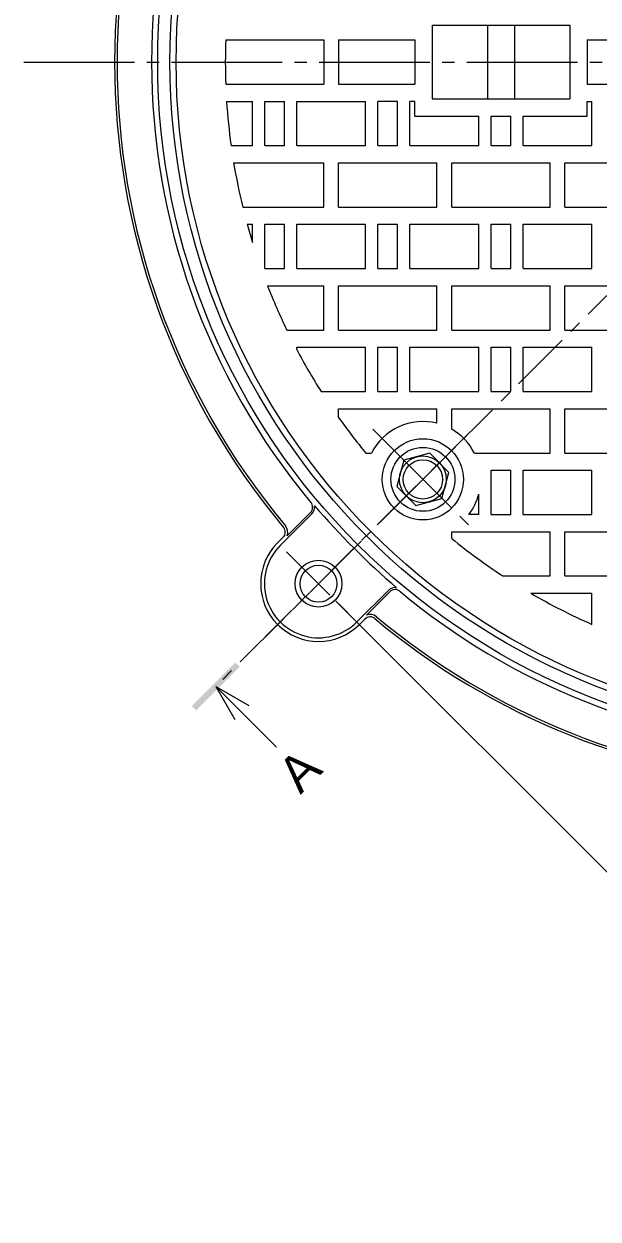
# Model space of a CAD drawing. Units: millimetres, scale not verified. Extents: x -907 to 922, y -708 to 631.
# Drawn here: x -738.9 to -505.5, y -184.6 to 301.5 of the extents above; entities that cross this region are included whole.
import ezdxf
from ezdxf.enums import TextEntityAlignment as Align

# ---------------------------------------------------------------- set-up
doc = ezdxf.new("R2010")
doc.units = ezdxf.units.MM
doc.header["$LTSCALE"] = 5
doc.linetypes.add('CHAIN1', pattern=[8, 5, -1, 1, -1])
doc.linetypes.add('CHAIN2', pattern=[12, 9, -1, 1, -1])
for name, color, linetype, lineweight in [('0-1_躯体', 2, 'Continuous', 18), ('0-2_仕上', 3, 'Continuous', 18), ('0-3_建具', 4, 'Continuous', 18), ('0-4_その他', 7, 'Continuous', 18), ('0-5_寸法', 7, 'Continuous', 18)]:
    doc.layers.add(name, color=color, linetype=linetype, lineweight=lineweight)
doc.styles.add('ＭＳ ゴシック', font='')
doc.styles.get('ＭＳ ゴシック').set_extended_font_data('MS Gothic')

msp = doc.modelspace()

# ---------------------------------------------------------------- linework, layer by layer
at = {"layer": '0-1_躯体'}
for p, q in [((-621.843, 102.232), (-634.697, 89.378)), ((-622.409, 102.797), (-631.939, 93.267)), ((-633.509, 92.687), (-635.758, 90.438)), ((-590.73, 71.119), (-603.584, 58.265)), ((-590.165, 70.553), (-599.695, 61.023)), ((-600.274, 59.453), (-602.524, 57.205))]:
    msp.add_line(p, q, dxfattribs=at)
at = {"layer": '0-1_躯体', "linetype": 'CHAIN1'}
for p, q in [((-601.653, 91.31), (-640.794, 52.168)), ((-632.157, 86.838), (-606.124, 60.805))]:
    msp.add_line(p, q, dxfattribs=at)
at = {"layer": '0-1_躯体'}
for centre, radius in [((-407.009, 285.953), 277.5), ((-407.009, 285.953), 272.5), ((-619.141, 73.822), 9.5), ((-619.141, 73.822), 7.5)]:
    msp.add_circle(centre, radius, dxfattribs=at)
for centre, radius, start, end in [((-407.009, 285.953), 295, 140.10187, 219.89813), ((-407.009, 285.953), 294, 140.10187, 219.89813), ((-407.009, 285.953), 280, 140.23071, 219.76929), ((-624.53, 104.919), 3, 315, 39.76929), ((-624.53, 104.919), 3.8, 315, 9.22804), ((-371.653, 321.309), 329.583, 220.89749, 229.10247), ((-635.63, 94.809), 4, 337.32854, 39.89813), ((-635.63, 94.809), 3, 315.00233, 39.89813), ((-619.141, 73.822), 23.5, 135, 314.99974), ((-619.141, 73.822), 22, 135, 315.00027), ((-588.043, 68.432), 3.8, 80.77182, 135), ((-588.043, 68.432), 3, 50.23066, 135), ((-407.009, 285.953), 280, 230.23066, 266.15039), ((-598.153, 57.332), 3, 50.10184, 134.99338), ((-598.153, 57.332), 4, 50.10184, 112.67194), ((-407.009, 285.953), 295, 230.10184, 266.15175), ((-407.009, 285.953), 294, 230.10184, 266.15175)]:
    msp.add_arc(centre, radius, start, end, dxfattribs=at)
at = {"layer": '0-2_仕上'}
for p, q in [((-573.009, 300.953), (-517.009, 300.953)), ((-573.009, 300.953), (-573.009, 270.953)), ((-550.509, 300.953), (-550.509, 270.953)), ((-539.509, 300.953), (-539.509, 270.953)), ((-517.009, 300.953), (-517.009, 270.953)), ((-656.847, 294.953), (-617.009, 294.953)), ((-617.009, 294.953), (-617.009, 276.953)), ((-611.009, 294.953), (-580.009, 294.953)), ((-611.009, 294.953), (-611.009, 276.953)), ((-580.009, 294.953), (-580.009, 276.953)), ((-510.009, 294.953), (-479.009, 294.953)), ((-510.009, 294.953), (-510.009, 276.953)), ((-656.847, 276.953), (-617.009, 276.953)), ((-611.009, 276.953), (-580.009, 276.953)), ((-510.009, 276.953), (-479.009, 276.953)), ((-656.496, 269.953), (-646.008, 269.953)), ((-646.008, 251.953), (-646.008, 269.953)), ((-641.008, 251.953), (-641.008, 269.953)), ((-641.008, 269.953), (-633.008, 269.953)), ((-633.008, 251.953), (-633.008, 269.953)), ((-628.008, 251.953), (-628.008, 269.953)), ((-628.008, 269.953), (-600.008, 269.953)), ((-600.008, 251.953), (-600.008, 269.953)), ((-595.008, 251.953), (-595.008, 269.953)), ((-587.008, 269.953), (-595.008, 269.953)), ((-587.008, 251.953), (-587.008, 269.953)), ((-582.008, 251.953), (-582.008, 269.953)), ((-580.009, 269.953), (-582.008, 269.953)), ((-580.009, 263.954), (-580.009, 269.953)), ((-573.009, 270.953), (-517.009, 270.953)), ((-508.008, 251.953), (-508.008, 269.953)), ((-580.009, 263.954), (-554.008, 263.954)), ((-554.008, 251.953), (-554.008, 263.954)), ((-549.008, 251.953), (-549.008, 263.954)), ((-549.008, 263.954), (-541.008, 263.954)), ((-541.008, 251.953), (-541.008, 263.954)), ((-536.009, 251.953), (-536.009, 263.954)), ((-536.009, 263.954), (-510.009, 263.954)), ((-654.686, 251.953), (-646.008, 251.953)), ((-641.008, 251.953), (-633.008, 251.953)), ((-628.008, 251.953), (-600.008, 251.953)), ((-595.008, 251.953), (-587.008, 251.953)), ((-582.008, 251.953), (-554.008, 251.953)), ((-549.008, 251.953), (-541.008, 251.953)), ((-536.009, 251.953), (-508.009, 251.953)), ((-653.624, 244.953), (-617.009, 244.953)), ((-611.009, 244.953), (-571.009, 244.953)), ((-611.009, 226.953), (-611.009, 244.953)), ((-565.009, 244.953), (-525.009, 244.953)), ((-565.009, 226.953), (-565.009, 244.953)), ((-519.009, 244.953), (-479.009, 244.953)), ((-519.009, 226.953), (-519.009, 244.953)), ((-519.009, 226.953), (-479.009, 226.953)), ((-648.139, 219.953), (-646.008, 219.953)), ((-646.008, 212.61), (-646.008, 219.953)), ((-641.008, 201.953), (-641.008, 219.953)), ((-641.008, 219.953), (-633.008, 219.953)), ((-633.008, 201.953), (-633.008, 219.953)), ((-628.008, 201.953), (-628.008, 219.953)), ((-628.008, 219.953), (-600.008, 219.953)), ((-600.008, 201.953), (-600.008, 219.953)), ((-595.008, 201.953), (-595.008, 219.953)), ((-595.008, 219.953), (-587.008, 219.953)), ((-587.008, 201.953), (-587.008, 219.953)), ((-582.008, 201.953), (-582.008, 219.953)), ((-582.008, 219.953), (-554.008, 219.953)), ((-554.008, 201.953), (-554.008, 219.953)), ((-549.008, 201.953), (-549.008, 219.953)), ((-549.008, 219.953), (-541.008, 219.953)), ((-541.008, 201.953), (-541.008, 219.953)), ((-536.009, 201.953), (-536.009, 219.953)), ((-536.009, 219.953), (-508.009, 219.953)), ((-508.009, 201.953), (-508.009, 219.953)), ((-641.008, 201.953), (-633.008, 201.953)), ((-628.008, 201.953), (-600.008, 201.953)), ((-595.008, 201.953), (-587.008, 201.953)), ((-582.008, 201.953), (-554.008, 201.953)), ((-549.008, 201.953), (-541.008, 201.953)), ((-536.009, 201.953), (-508.009, 201.953)), ((-639.858, 194.953), (-617.009, 194.953)), ((-617.009, 176.953), (-617.009, 194.953)), ((-611.009, 194.953), (-571.009, 194.953)), ((-611.009, 176.953), (-611.009, 194.953)), ((-565.009, 194.953), (-525.009, 194.953)), ((-565.009, 176.953), (-565.009, 194.953)), ((-519.009, 194.953), (-479.009, 194.953)), ((-519.009, 176.953), (-519.009, 194.953)), ((-631.995, 176.953), (-617.009, 176.953)), ((-628.008, 169.953), (-600.008, 169.953)), ((-628.008, 169.081), (-628.008, 169.953)), ((-600.008, 151.953), (-600.008, 169.953)), ((-595.008, 151.953), (-595.008, 169.953)), ((-595.008, 169.953), (-587.008, 169.953)), ((-587.008, 151.953), (-587.008, 169.953)), ((-582.008, 151.953), (-582.008, 169.953)), ((-582.008, 169.953), (-554.008, 169.953)), ((-554.008, 151.953), (-554.008, 169.953)), ((-549.008, 151.953), (-549.008, 169.953)), ((-549.008, 169.953), (-541.008, 169.953)), ((-541.008, 151.953), (-541.008, 169.953)), ((-536.009, 151.953), (-536.009, 169.953)), ((-536.009, 169.953), (-508.009, 169.953)), ((-508.009, 151.953), (-508.009, 169.953)), ((-618.063, 151.953), (-600.008, 151.953)), ((-595.008, 151.953), (-587.008, 151.953)), ((-582.008, 151.953), (-554.008, 151.953)), ((-549.008, 151.953), (-541.008, 151.953)), ((-536.009, 151.953), (-508.009, 151.953)), ((-611.009, 144.953), (-571.009, 144.953)), ((-611.009, 141.441), (-611.009, 144.953)), ((-571.009, 139.045), (-571.009, 144.953)), ((-565.009, 144.953), (-525.009, 144.953)), ((-565.009, 136.625), (-565.009, 144.953)), ((-525.009, 126.953), (-525.009, 144.953)), ((-519.009, 144.953), (-479.009, 144.953)), ((-519.009, 126.953), (-519.009, 144.953)), ((-599.93, 126.953), (-597.635, 126.953)), ((-555.794, 126.953), (-525.009, 126.953)), ((-549.008, 101.952), (-549.008, 119.953)), ((-549.008, 119.953), (-541.008, 119.953)), ((-541.008, 101.952), (-541.008, 119.953)), ((-536.009, 101.952), (-536.009, 119.953)), ((-536.009, 119.953), (-508.009, 119.953)), ((-508.009, 101.952), (-508.009, 119.953)), ((-554.008, 101.952), (-554.008, 110.19)), ((-554.008, 101.952), (-558.062, 101.952)), ((-549.008, 101.952), (-541.008, 101.952)), ((-536.009, 101.952), (-508.009, 101.952)), ((-565.009, 92.211), (-565.009, 94.952)), ((-565.009, 94.952), (-525.009, 94.952)), ((-525.009, 76.952), (-525.009, 94.952)), ((-519.009, 94.952), (-479.009, 94.952)), ((-519.009, 76.952), (-519.009, 94.952)), ((-544.189, 76.952), (-525.009, 76.952)), ((-532.88, 69.952), (-508.009, 69.952)), ((-508.009, 57.263), (-508.009, 69.952))]:
    msp.add_line(p, q, dxfattribs=at)
at = {"layer": '0-2_仕上', "linetype": 'CHAIN2'}
for p, q in [((-738.872, 285.953), (-85.073, 285.953)), ((-597.066, 136.599), (-556.612, 96.146)), ((-595.255, 97.707), (-557.728, 135.235))]:
    msp.add_line(p, q, dxfattribs=at)
at = {"layer": '0-2_仕上'}
for points in [[(-510.009, 263.953), (-510.009, 269.953), (-508.008, 269.953)], [(-649.947, 226.953), (-617.009, 226.953), (-617.009, 244.953)], [(-611.009, 226.953), (-571.009, 226.953), (-571.009, 244.953)], [(-565.009, 226.953), (-525.009, 226.953), (-525.009, 244.953)], [(-611.009, 176.953), (-571.009, 176.953), (-571.009, 194.953)], [(-565.009, 176.953), (-525.009, 176.953), (-525.009, 194.953)], [(-519.009, 176.953), (-479.009, 176.953), (-479.009, 194.953)], [(-519.009, 126.953), (-479.009, 126.953), (-479.009, 144.953)], [(-519.009, 76.952), (-479.009, 76.952), (-479.009, 94.952)]]:
    msp.add_lwpolyline(points, dxfattribs=at)
for centre, radius in [((-407.009, 285.953), 270), ((-576.714, 116.248), 16.5)]:
    msp.add_circle(centre, radius, dxfattribs=at)
for centre, radius, start, end in [((-407.009, 285.953), 250, 177.9369, 182.06307), ((-407.009, 285.953), 250, 183.66946, 187.81648), ((-407.009, 285.953), 250, 189.43919, 193.65065), ((-407.009, 285.953), 250, 195.30763, 197.06003), ((-407.009, 285.953), 250, 201.34618, 205.84908), ((-407.009, 285.953), 250, 207.87151, 212.41194), ((-407.009, 285.953), 250, 215.31355, 219.49443), ((-576.714, 116.248), 23.5, 75.9491, 152.90139), ((-576.714, 116.248), 23.5, 27.09869, 60.12541), ((-576.714, 116.248), 23.5, 322.53244, 345.06264), ((-407.009, 285.953), 250, 230.80212, 236.72057), ((-407.009, 285.953), 250, 239.76924, 246.17159)]:
    msp.add_arc(centre, radius, start, end, dxfattribs=at)
at = {"layer": '0-3_建具', "color": 2}
msp.add_lwpolyline([(-579.554, 105.652), (-568.957, 108.491), (-566.118, 119.087), (-573.875, 126.844), (-584.471, 124.004), (-587.31, 113.408)], close=True, dxfattribs=at)
at = {"layer": '0-3_建具'}
msp.add_circle((-576.714, 116.248), 13, dxfattribs=at)
at = {"layer": '0-3_建具', "color": 2}
for radius in [9.5, 8]:
    msp.add_circle((-576.714, 116.248), radius, dxfattribs=at)
at = {"layer": '0-4_その他'}
msp.add_line((-360.761, -184.558), (-612.07, 66.75), dxfattribs=at)
at = {"layer": '0-5_寸法', "color": 4, "linetype": 'CHAIN1'}
msp.add_line((-407.009, 285.953), (-660.901, 32.061), dxfattribs=at)
at = {"layer": '0-5_寸法', "color": 4}
for q in [(-636.152, 7.312), (-647.466, 24.283), (-653.123, 18.626)]:
    msp.add_line((-660.901, 32.061), q, dxfattribs=at)
msp.add_solid([(-668.856, 22.338), (-651.178, 40.016), (-670.624, 24.106), (-652.946, 41.784)], dxfattribs=at)

# ---------------------------------------------------------------- texts
at = {"layer": '0-5_寸法', "color": 2, "style": 'ＭＳ ゴシック'}
msp.add_text('Ａ', height=14.66, rotation=45, dxfattribs=at).set_placement((-625.546, -17.436), align=Align.BOTTOM_LEFT)

doc.saveas('drawing.dxf')
